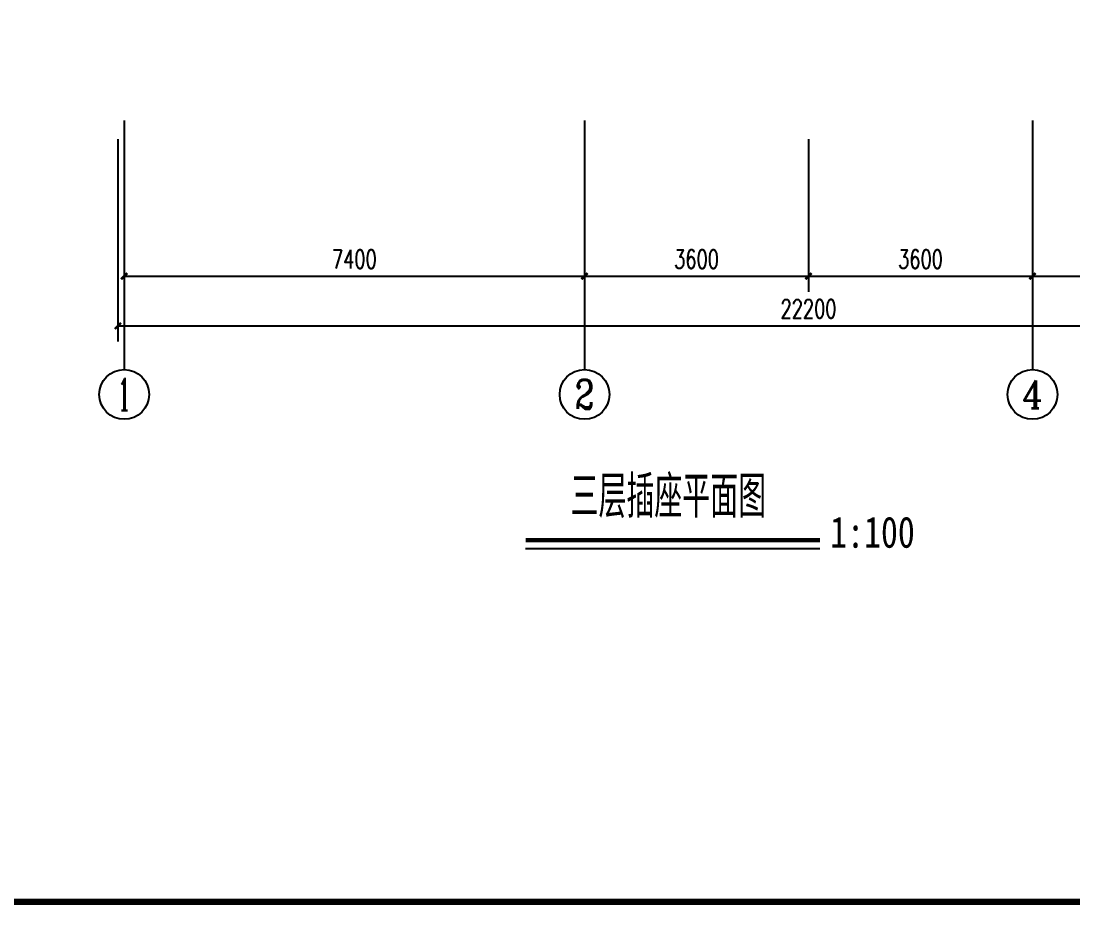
# Model space of a CAD drawing. Extents: x 6250600 to 6678662, y -692028 to -290561.
# Drawn here: x 6348627 to 6365534, y -511192 to -496988 of the extents above; entities that cross this region are included whole.
import ezdxf
from ezdxf.enums import TextEntityAlignment as Align

# ---------------------------------------------------------------- set-up
doc = ezdxf.new("R2010")
doc.units = 0
doc.header["$LTSCALE"] = 1000
doc.header["$MEASUREMENT"] = 0
doc.layers.get('0').update_dxf_attribs({"linetype": 'CONTINUOUS'})
doc.layers.get('Defpoints').update_dxf_attribs({"linetype": 'CONTINUOUS'})
for name, color, linetype in [('AXIS_TEXT', 7, 'CONTINUOUS'), ('PUB_TITLE', 4, 'CONTINUOUS'), ('图名', 15, 'CONTINUOUS'), ('建筑底图', 251, 'CONTINUOUS')]:
    doc.layers.add(name, color=color, linetype=linetype)
doc.styles.add('_TCH_AXIS', font='COMPLEX', dxfattribs={"bigfont": 'GBCBIG'})
doc.styles.add('_TCH_DIM_T3', font='SIMPLEX', dxfattribs={"width": 0.705882, "bigfont": 'GBCBIG'})
doc.styles.add('COMPLEX', font='COMPLEX')
doc.styles.add('sceie', font='sceie.shx', dxfattribs={"width": 0.7, "bigfont": 'sceic.shx'})
doc.styles.add('宋体', font='', dxfattribs={"width": 0.7})
doc.styles.get('宋体').set_extended_font_data('SimSun')
doc.dimstyles.new('_TCH_ARCH&&100', dxfattribs={"dimtxt": 297.5, "dimasz": 100, "dimexe": 250, "dimexo": 300, "dimgap": 126.25, "dimtad": 1, "dimdec": 0, "dimzin": 0, "dimdsep": 46, "dimtxsty": '_TCH_DIM_T3', "dimblk": 'ARCHTICK', "dimcen": 0.09, "dimclrt": 7, "dimazin": 2, "dimtfac": 1, "dimtdec": 0, "dimtix": 1, "dimtmove": 2, "dimatfit": 3, "dimfxl": 0, "dimtolj": 1, "dimtzin": 0, "dimarcsym": 0})

# ---------------------------------------------------------------- blocks, each defined once
blk = doc.blocks.new('_AXISO')
blk.add_circle((0, 0), 0.5)
at = {"layer": 'AXIS_TEXT', "style": 'COMPLEX', "width": 1.041667}
blk.add_attdef('A', text='', height=0.56, dxfattribs=at).set_placement((-0.25, -0.28), (0.25, -0.28), align=Align.FIT)
blk = doc.blocks.new('_ArchTick')
at = {"color": 0, "linetype": 'ByBlock', "const_width": 0.4}
blk.add_lwpolyline([(-0.5, -0.5), (0.5, 0.5)], dxfattribs=at)
blk = doc.blocks.new('*D318')
at = {"layer": 'Defpoints', "color": 0, "transparency": 16777216}
for p in [(6350184, -498588), (6372384, -498588), (6372384, -501888)]:
    blk.add_point(p, dxfattribs=at)
at = {"layer": '建筑底图', "color": 0, "lineweight": -2, "transparency": 16777216}
for p, q in [((6350184, -498888), (6350184, -502138)), ((6372384, -498888), (6372384, -502138)), ((6350184, -501888), (6372384, -501888))]:
    blk.add_line(p, q, dxfattribs=at)
at = {"layer": '建筑底图', "color": 0, "lineweight": -2, "transparency": 16777216, "xscale": 100, "yscale": 100, "zscale": 100, "rotation": 180}
blk.add_blockref('_ArchTick', (6350184, -501888), dxfattribs=at)
at = {"layer": '建筑底图', "color": 0, "lineweight": -2, "transparency": 16777216, "xscale": 100, "yscale": 100, "zscale": 100}
blk.add_blockref('_ArchTick', (6372384, -501888), dxfattribs=at)
at = {"layer": '建筑底图', "color": 7, "transparency": 16777216, "insert": (6361284, -501613), "char_height": 297.5, "attachment_point": 5, "style": '_TCH_DIM_T3'}
blk.add_mtext('\\A1;22200', dxfattribs=at)
blk = doc.blocks.new('*D319')
at = {"layer": 'Defpoints', "color": 0, "transparency": 16777216}
for p in [(6350284, -498588), (6357684, -498588), (6357684, -501088)]:
    blk.add_point(p, dxfattribs=at)
at = {"layer": '建筑底图', "color": 0, "lineweight": -2, "transparency": 16777216}
for p, q in [((6350284, -498888), (6350284, -501338)), ((6357684, -498888), (6357684, -501338)), ((6350284, -501088), (6357684, -501088))]:
    blk.add_line(p, q, dxfattribs=at)
at = {"layer": '建筑底图', "color": 0, "lineweight": -2, "transparency": 16777216, "xscale": 100, "yscale": 100, "zscale": 100, "rotation": 180}
blk.add_blockref('_ArchTick', (6350284, -501088), dxfattribs=at)
at = {"layer": '建筑底图', "color": 0, "lineweight": -2, "transparency": 16777216, "xscale": 100, "yscale": 100, "zscale": 100}
blk.add_blockref('_ArchTick', (6357684, -501088), dxfattribs=at)
at = {"layer": '建筑底图', "color": 7, "transparency": 16777216, "insert": (6353984, -500813), "char_height": 297.5, "attachment_point": 5, "style": '_TCH_DIM_T3'}
blk.add_mtext('\\A1;7400', dxfattribs=at)
blk = doc.blocks.new('*D320')
at = {"layer": 'Defpoints', "color": 0, "transparency": 16777216}
for p in [(6357684, -498588), (6361284, -498588), (6361284, -501088)]:
    blk.add_point(p, dxfattribs=at)
at = {"layer": '建筑底图', "color": 0, "lineweight": -2, "transparency": 16777216}
for p, q in [((6357684, -498888), (6357684, -501338)), ((6361284, -498888), (6361284, -501338)), ((6357684, -501088), (6361284, -501088))]:
    blk.add_line(p, q, dxfattribs=at)
at = {"layer": '建筑底图', "color": 0, "lineweight": -2, "transparency": 16777216, "xscale": 100, "yscale": 100, "zscale": 100, "rotation": 180}
blk.add_blockref('_ArchTick', (6357684, -501088), dxfattribs=at)
at = {"layer": '建筑底图', "color": 0, "lineweight": -2, "transparency": 16777216, "xscale": 100, "yscale": 100, "zscale": 100}
blk.add_blockref('_ArchTick', (6361284, -501088), dxfattribs=at)
at = {"layer": '建筑底图', "color": 7, "transparency": 16777216, "insert": (6359484, -500813), "char_height": 297.5, "attachment_point": 5, "style": '_TCH_DIM_T3'}
blk.add_mtext('\\A1;3600', dxfattribs=at)
blk = doc.blocks.new('*D321')
at = {"layer": 'Defpoints', "color": 0, "transparency": 16777216}
for p in [(6361284, -498588), (6364884, -498588), (6364884, -501088)]:
    blk.add_point(p, dxfattribs=at)
at = {"layer": '建筑底图', "color": 0, "lineweight": -2, "transparency": 16777216}
for p, q in [((6361284, -498888), (6361284, -501338)), ((6364884, -498888), (6364884, -501338)), ((6361284, -501088), (6364884, -501088))]:
    blk.add_line(p, q, dxfattribs=at)
at = {"layer": '建筑底图', "color": 0, "lineweight": -2, "transparency": 16777216, "xscale": 100, "yscale": 100, "zscale": 100, "rotation": 180}
blk.add_blockref('_ArchTick', (6361284, -501088), dxfattribs=at)
at = {"layer": '建筑底图', "color": 0, "lineweight": -2, "transparency": 16777216, "xscale": 100, "yscale": 100, "zscale": 100}
blk.add_blockref('_ArchTick', (6364884, -501088), dxfattribs=at)
at = {"layer": '建筑底图', "color": 7, "transparency": 16777216, "insert": (6363084, -500813), "char_height": 297.5, "attachment_point": 5, "style": '_TCH_DIM_T3'}
blk.add_mtext('\\A1;3600', dxfattribs=at)
blk = doc.blocks.new('*D322')
at = {"layer": 'Defpoints', "color": 0, "transparency": 16777216}
for p in [(6364884, -498588), (6372284, -498588), (6372284, -501088)]:
    blk.add_point(p, dxfattribs=at)
at = {"layer": '建筑底图', "color": 0, "lineweight": -2, "transparency": 16777216}
for p, q in [((6364884, -498888), (6364884, -501338)), ((6372284, -498888), (6372284, -501338)), ((6364884, -501088), (6372284, -501088))]:
    blk.add_line(p, q, dxfattribs=at)
at = {"layer": '建筑底图', "color": 0, "lineweight": -2, "transparency": 16777216, "xscale": 100, "yscale": 100, "zscale": 100, "rotation": 180}
blk.add_blockref('_ArchTick', (6364884, -501088), dxfattribs=at)
at = {"layer": '建筑底图', "color": 0, "lineweight": -2, "transparency": 16777216, "xscale": 100, "yscale": 100, "zscale": 100}
blk.add_blockref('_ArchTick', (6372284, -501088), dxfattribs=at)
at = {"layer": '建筑底图', "color": 7, "transparency": 16777216, "insert": (6368584, -500813), "char_height": 297.5, "attachment_point": 5, "style": '_TCH_DIM_T3'}
blk.add_mtext('\\A1;7400', dxfattribs=at)

msp = doc.modelspace()

# ---------------------------------------------------------------- linework, layer by layer
at = {"layer": 'PUB_TITLE', "color": 4, "const_width": 100}
msp.add_lwpolyline([(6334219.6, -511141.8), (6390119.6, -511141.8), (6390119.6, -471141.8), (6334219.6, -471141.8)], close=True, dxfattribs=at)
at = {"layer": '图名', "color": 3}
msp.add_line((6356735.8, -505464.1), (6361468.5, -505464.1), dxfattribs=at)
at = {"layer": '图名', "color": 3, "const_width": 70}
msp.add_lwpolyline([(6356735.8, -505330.9), (6361468.5, -505330.9)], dxfattribs=at)
at = {"layer": '建筑底图'}
for p, q in [((6350284.5, -498587.6), (6350284.5, -502587.6)), ((6357684.5, -498587.6), (6357684.5, -502587.6)), ((6364884.5, -498587.6), (6364884.5, -502587.6))]:
    msp.add_line(p, q, dxfattribs=at)

# ---------------------------------------------------------------- block references
ref = msp.add_blockref('_AXISO', (6350284.5, -502987.6), dxfattribs=dict(at, xscale=800, yscale=800, zscale=800))
ref.add_attrib('A', '1', dxfattribs={"layer": 'AXIS_TEXT', "color": 0, "height": 514.7, "style": '_TCH_AXIS'}).set_placement((6350174.2, -503245), (6350394.8, -503245), align=Align.FIT)
ref = msp.add_blockref('_AXISO', (6357684.5, -502987.6), dxfattribs=dict(at, xscale=800, yscale=800, zscale=800))
ref.add_attrib('A', '2', dxfattribs={"layer": 'AXIS_TEXT', "color": 0, "height": 465.9, "style": '_TCH_AXIS'}).set_placement((6357529.2, -503220.6), (6357839.8, -503220.6), align=Align.FIT)
ref = msp.add_blockref('_AXISO', (6364884.5, -502987.6), dxfattribs=dict(at, xscale=800, yscale=800, zscale=800))
ref.add_attrib('A', '4', dxfattribs={"layer": 'AXIS_TEXT', "color": 0, "height": 445.4, "style": '_TCH_AXIS'}).set_placement((6364714.8, -503210.3), (6365054.2, -503210.3), align=Align.FIT)

# ---------------------------------------------------------------- texts
at = {"layer": '图名', "color": 3, "style": '宋体', "width": 0.8}
msp.add_text('1:100', height=500, dxfattribs=at).set_placement((6361632.2, -505451))
at = {"layer": '建筑底图', "color": 0, "style": 'sceie', "width": 0.7}
msp.add_text('三层插座平面图', height=675.18, dxfattribs=at).set_placement((6357459.4, -504970.1))

# ---------------------------------------------------------------- dimensions: what is measured, and where the dimension line sits
at = {"layer": '建筑底图'}
for p1, p2, distance, picture, middle in [((6350184.5, -498587.6), (6372384.5, -498587.6), -3300, '*D318', (6361284.5, -501612.6)), ((6350284.5, -498587.6), (6357684.5, -498587.6), -2500, '*D319', (6353984.5, -500812.6)), ((6357684.5, -498587.6), (6361284.5, -498587.6), -2500, '*D320', (6359484.5, -500812.6)), ((6361284.5, -498587.6), (6364884.5, -498587.6), -2500, '*D321', (6363084.5, -500812.6)), ((6364884.5, -498587.6), (6372284.5, -498587.6), -2500, '*D322', (6368584.5, -500812.6))]:
    dim = msp.add_aligned_dim(p1=p1, p2=p2, distance=distance, dimstyle='_TCH_ARCH&&100', dxfattribs=at)
    dim.commit()
    dim.dimension.update_dxf_attribs({"geometry": picture, "text_midpoint": middle})

doc.saveas('drawing.dxf')
